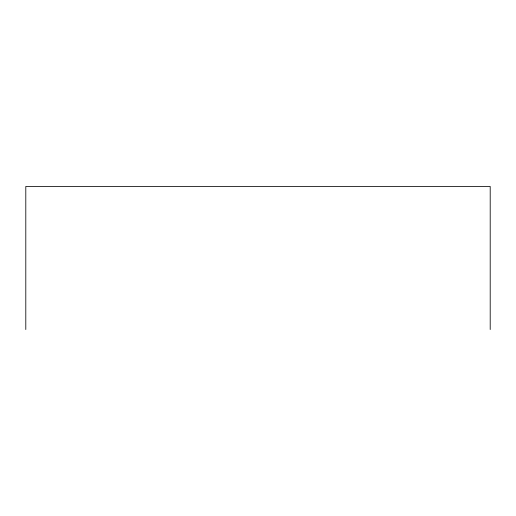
<?xml version="1.0" encoding="UTF-8"?>
<svg xmlns="http://www.w3.org/2000/svg" width="516" height="516" viewBox="0 0 516 516"><rect width="100%" height="100%" fill="white"/><g stroke="black" fill="none" stroke-linecap="round" stroke-linejoin="round"><path stroke-width="0.77" d="M490.2 329.543L490.2 186.457L25.8 186.457L25.8 329.543"/></g></svg>
